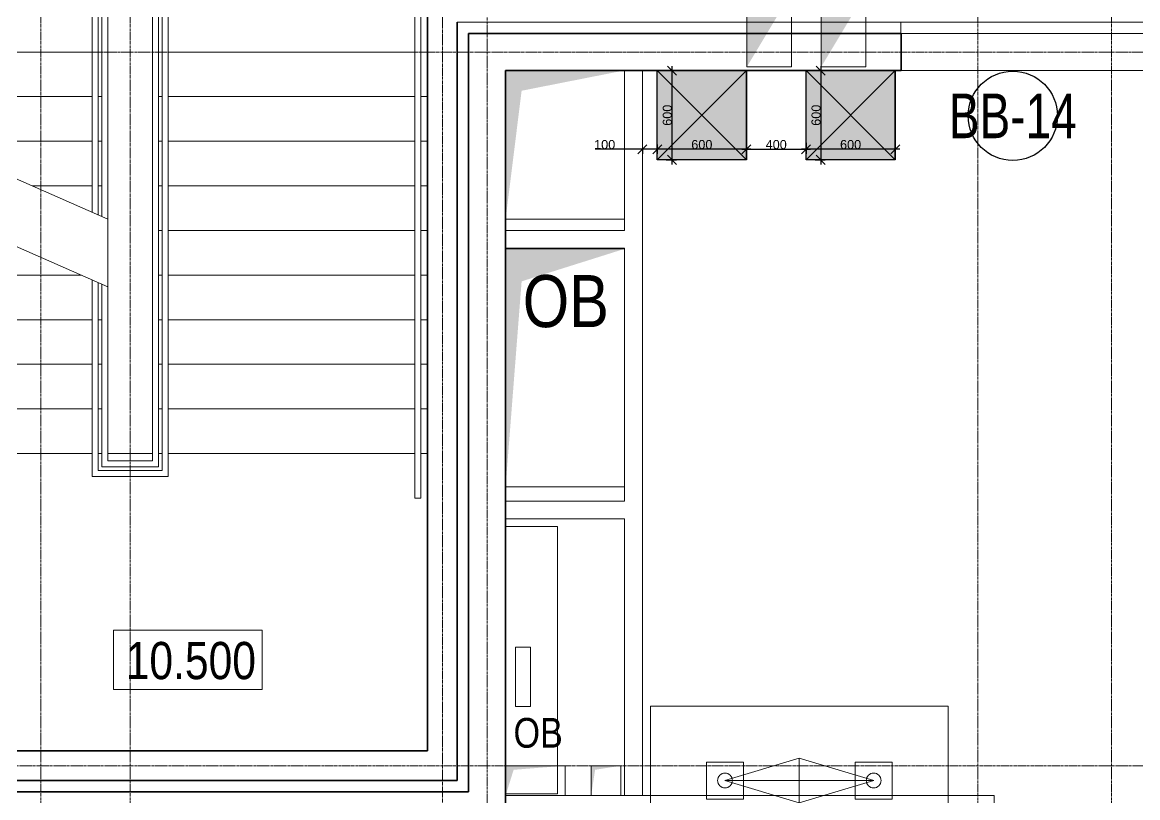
# Model space of a CAD drawing. Header units: millimetres. Extents: x -65509 to 912790, y 446 to 713294.
# Drawn here: x 485476 to 492976, y 570268 to 575483 of the extents above; entities that cross this region are included whole.
import ezdxf
from ezdxf.enums import TextEntityAlignment as Align

# ---------------------------------------------------------------- set-up
doc = ezdxf.new("R2010")
doc.units = ezdxf.units.MM
doc.linetypes.add('CENTER2', pattern=[28.575, 19.05, -3.175, 3.175, -3.175])
doc.layers.get('Defpoints').update_dxf_attribs({"color": 250})
for name, color, linetype, lineweight in [('_Оборудование СС', 250, 'Continuous', 25), ('АР_Витраж марка', 250, 'Continuous', 9), ('АР_Отверстия', 250, 'Continuous', 9), ('АР_Отметка', 250, 'Continuous', 13), ('АР_Проем', 250, 'Continuous', 0), ('АР_Стены ЖБ', 250, 'Continuous', 35), ('АР_Стены кирпич', 250, 'Continuous', 20), ('АР_Стены ПЕНОблок', 250, 'Continuous', 20), ('АР_Стены_дефшов', 250, 'Continuous', 0), ('АР_Ф_ЛК', 250, 'Continuous', 5), ('ВК_Шахты', 250, 'Continuous', 9), ('ОВ_коллекторы', 250, 'Continuous', 25), ('ОВ_Отопление', 250, 'Continuous', 5), ('ОВ_Шахты', 250, 'Continuous', 5), ('РД_Воронки с кровли', 250, 'Continuous', 18), ('РД_Оси_100', 250, 'Continuous', 0)]:
    doc.layers.add(name, color=color, linetype=linetype, lineweight=lineweight)
doc.layers.add('АР_Делит', color=250, linetype='Continuous', lineweight=0, plot=False)
doc.styles.add('Arial0', font='arial.ttf')
doc.styles.add('Arial_09', font='ARIALN.TTF', dxfattribs={"width": 0.9})
doc.styles.add('Arial_Narrow_08', font='ARIALN.TTF', dxfattribs={"width": 0.8})
doc.styles.add('ISOCPEUR_I_4', font='isocpeui.ttf', dxfattribs={"width": 0.9, "height": 350})
doc.styles.add('style1', font='ARIALN.TTF')
doc.dimstyles.new('ISOCPEUR_2_0_Черный_1', dxfattribs={"dimscale": 304.8, "dimtxt": 199.196235, "dimasz": 0.328084, "dimexe": 0.164042, "dimexo": 0.328084, "dimgap": 0, "dimtad": 1, "dimdec": 0, "dimrnd": 5, "dimzin": 0, "dimdsep": 46, "dimtxsty": 'ISOCPEUR_I_4', "dimblk1": 'OBLIQUE', "dimblk2": 'OBLIQUE', "dimsah": 1, "dimcen": 0.09, "dimdle": 0.328084, "dimazin": 0, "dimtfac": 1, "dimtdec": 4, "dimtix": 1, "dimtmove": 0, "dimatfit": 3, "dimfxl": 1, "dimtvp": 1, "dimtolj": 1, "dimtzin": 0, "dimarcsym": 2})

# ---------------------------------------------------------------- blocks, each defined once
blk = doc.blocks.new('otv')
at = {"linetype": 'Continuous'}
blk.add_lwpolyline([(0, -1), (0, 0), (1, 0), (1, -1)], close=True, dxfattribs=at)
blk.add_solid([(0, -1), (0, 0), (0.1346, -0.1366), (1, 0)], dxfattribs=at)
blk = doc.blocks.new('ЛК_4000х8500_2эт')
at = {"color": 5}
for points in [[(6300, 3915), (2100, 3915), (2100, 3955), (6600, 3955), (6600, 3915), (6300, 3915)], [(3928.6, 45), (2100, 45), (2100, 85), (3946.2, 85)], [(4401.1, 85), (6600, 85), (6600, 45), (4383.4, 45)]]:
    blk.add_lwpolyline(points, dxfattribs=at)
at = {"layer": 'АР_Делит'}
blk.add_lwpolyline([(-200, 4000), (8300, 4000), (8300, 0), (-200, 0)], close=True, dxfattribs=at)
at = {"layer": 'АР_Ф_ЛК', "color": 5}
for p, q in [((2400, 4000), (2400, 3955)), ((2700, 4000), (2700, 3955)), ((3000, 4000), (3000, 3955)), ((3300, 4000), (3300, 3955)), ((3600, 4000), (3600, 3955)), ((3900, 4000), (3900, 3955)), ((4200, 4000), (4200, 3955)), ((4500, 4000), (4500, 3955)), ((4800, 4000), (4800, 3955)), ((5100, 4000), (5100, 3955)), ((5400, 4000), (5400, 3955)), ((5700, 4000), (5700, 3955)), ((6000, 4000), (6000, 3955)), ((6300, 4000), (6300, 3955)), ((2400, 3915), (2400, 2255)), ((2700, 3915), (2700, 2255)), ((3000, 3915), (3000, 2255)), ((3300, 3915), (3300, 2255)), ((3600, 3915), (3600, 2255)), ((3900, 3915), (3900, 2255)), ((4200, 3915), (4200, 2255)), ((4500, 3915), (4500, 2255)), ((4800, 3915), (4800, 2255)), ((5100, 3915), (5100, 2255)), ((5400, 3915), (5400, 2255)), ((5700, 3915), (5700, 2255)), ((6000, 3915), (6000, 2255)), ((6300, 3915), (6300, 2255)), ((2400, 2215), (2400, 2190)), ((2700, 2215), (2700, 2190)), ((3000, 2215), (3000, 2190)), ((3300, 2215), (3300, 2190)), ((3600, 2215), (3600, 2190)), ((3900, 2215), (3900, 2190)), ((4200, 2215), (4200, 2190)), ((4500, 2215), (4500, 2190)), ((4800, 2215), (4800, 2190)), ((5100, 2215), (5100, 2190)), ((5400, 2215), (5400, 2190)), ((5700, 2215), (5700, 2190)), ((6000, 2215), (6000, 2190)), ((6300, 2215), (6300, 2190)), ((2400, 2150), (2400, 1850)), ((6300, 2150), (6300, 1850)), ((2400, 1810), (2400, 1785)), ((2700, 1810), (2700, 1785)), ((3000, 1810), (3000, 1785)), ((3300, 1810), (3300, 1785)), ((3600, 1810), (3600, 1785)), ((3900, 1810), (3900, 1785)), ((4200, 1810), (4200, 1785)), ((4500, 1810), (4500, 1785)), ((5400, 1810), (5400, 1785)), ((5700, 1810), (5700, 1785)), ((6000, 1810), (6000, 1785)), ((6300, 1810), (6300, 1785)), ((2400, 1745), (2400, 85)), ((2700, 1745), (2700, 85)), ((3000, 1745), (3000, 85)), ((3300, 1745), (3300, 85)), ((3600, 1745), (3600, 85)), ((3900, 1745), (3900, 85)), ((4200, 1745), (4200, 660.7)), ((4500, 1745), (4500, 1341.4)), ((5400, 1745), (5400, 85)), ((5700, 1745), (5700, 85)), ((6000, 1745), (6000, 85)), ((6300, 1745), (6300, 85)), ((5100, 1670.8), (5100, 85)), ((4800, 912.3), (4800, 85)), ((4500, 309.5), (4500, 85)), ((2400, 45), (2400, 0)), ((2700, 45), (2700, 0)), ((3000, 45), (3000, 0)), ((3300, 45), (3300, 0)), ((3600, 45), (3600, 0)), ((3900, 45), (3900, 0)), ((4500, 45), (4500, 0)), ((4800, 45), (4800, 0)), ((5100, 45), (5100, 0)), ((5400, 45), (5400, 0)), ((5700, 45), (5700, 0)), ((6000, 45), (6000, 0)), ((6300, 45), (6300, 0))]:
    blk.add_line(p, q, dxfattribs=at)
at = {"layer": 'АР_Ф_ЛК'}
for points in [[(6300, 3085, 0, 150, 0), (5833.8, 3085, 0, 0, 0), (2400, 3085, 0, 0, 0)], [(2400, 915, 0, 150, 0), (2866.2, 915, 0, 0, 0), (4200, 915, 0, 0, 0)], [(4921.5, 915, 0, 150, 0), (5387.8, 915, 0, 0, 0), (6300, 915, 0, 0, 0)]]:
    blk.add_lwpolyline(points, format="xyseb", dxfattribs=at)
at = {"layer": 'АР_Ф_ЛК', "color": 5}
for points in [[(4677.9, 1745), (2245, 1745), (2245, 2255), (6455, 2255), (6455, 1745), (5132.7, 1745)], [(4695.5, 1785), (2285, 1785), (2285, 2215), (6415, 2215), (6415, 1785), (5150.3, 1785)], [(4706.5, 1810), (2310, 1810), (2310, 2190), (6390, 2190), (6390, 1810), (5161.3, 1810)]]:
    blk.add_lwpolyline(points, dxfattribs=at)
for points in [[(2350, 2150), (6350, 2150), (6350, 1850), (2350, 1850)], [(2400, 2150), (6300, 2150), (6300, 1850), (2400, 1850)]]:
    blk.add_lwpolyline(points, close=True, dxfattribs=at)
at = {"layer": 'АР_Ф_ЛК', "lineweight": 0}
for points in [[(4724.2, 1850), (4366.9, 1039.4), (4459.5, 862), (4173.5, 988), (4266.1, 810.6), (3908.8, 0)], [(5179, 1850), (4821.7, 1039.4), (4914.3, 862), (4628.3, 988), (4720.9, 810.6), (4363.6, 0)]]:
    blk.add_lwpolyline(points, dxfattribs=at)
blk = doc.blocks.new('otv_в_стене')
at = {"linetype": 'Continuous'}
blk.add_lwpolyline([(0, -1), (0, 0), (1, 0), (1, -1)], close=True, dxfattribs=at)
blk.add_solid([(0, -1), (0, 0), (0.5, -0.5), (1, 0)], dxfattribs=at)
blk = doc.blocks.new('Отметка_план')
at = {"color": 7}
blk.add_lwpolyline([(0, 0), (10, 0), (10, 4), (0, 4)], close=True, dxfattribs=at)
at = {"style": 'Arial_Narrow_08', "width": 0.8}
blk.add_attdef('OTMG', text='', height=2.5, dxfattribs=at).set_placement((9.062, 0.702), align=Align.RIGHT)
blk = doc.blocks.new('СОШ_2200_АР_ОСИ_М100_28.05.24')
at = {"layer": 'РД_Оси_100', "linetype": 'CENTER2'}
for p, q in [((96000, -6155), (96000, 139938.679)), ((102300, -6155), (102300, 139938.679)), ((90799.446, 69000), (117755, 69000))]:
    blk.add_line(p, q, dxfattribs=at)
for points in [[(96600, -6155), (96600, 139938.679)], [(98700, -6194.98), (98700, 139538.679), (98550, 139938.679)], [(99000, -6195.83), (99000, 139538.679), (99150, 139938.679)], [(103200, -6155), (103200, 139938.679)], [(94200, 69000), (119410, 69000), (119910, 68850)], [(94200, 64200), (119410, 64200), (119910, 64350)]]:
    blk.add_lwpolyline(points, dxfattribs=at)
blk = doc.blocks.new('*U23')
at = {"ltscale": 100, "true_color": 0xffffff}
h = blk.add_hatch(color=7, dxfattribs=at)
h.paths.add_polyline_path([(-300, 300), (-300, -300), (0, 0)])
h.paths.add_polyline_path([(0, 0), (300, 300), (-300, 300)])
h.paths.add_polyline_path([(300, 300), (0, 0), (300, -300)])
h.paths.add_polyline_path([(300, -300), (0, 0), (-300, -300)])
at = {"ltscale": 100}
blk.add_lwpolyline([(-300, 300), (300, 300), (300, -300), (-300, -300), (-300, 300), (300, -300), (300, 300), (-300, -300)], dxfattribs=at)
blk = doc.blocks.new('_Oblique')
at = {"color": 0, "linetype": 'ByBlock', "lineweight": -2}
blk.add_line((-0.5, -0.5), (0.5, 0.5), dxfattribs=at)
blk = doc.blocks.new('*D25')
at = {"layer": '_Оборудование СС', "color": 0, "lineweight": -2, "transparency": 16777216}
for p, q in [((-230983.8, 47460.6), (-230983.8, 47358.7)), ((-230953.3, 47389.2), (-231614.3, 47389.2)), ((-231583.8, 47359.7), (-231583.8, 47358.7))]:
    blk.add_line(p, q, dxfattribs=at)
at = {"layer": 'Defpoints', "color": 0, "transparency": 16777216}
for p in [(-230983.8, 47521.5), (-231583.8, 47420.6), (-231583.8, 47389.2)]:
    blk.add_point(p, dxfattribs=at)
at = {"layer": '_Оборудование СС', "color": 0, "lineweight": -2, "transparency": 16777216, "xscale": 60.96000000000001, "yscale": 60.96000000000001, "zscale": 60.96000000000001, "rotation": 180}
blk.add_blockref('_Oblique', (-231583.8, 47389.2), dxfattribs=at)
at = {"layer": '_Оборудование СС', "color": 0, "lineweight": -2, "transparency": 16777216, "xscale": 60.96000000000001, "yscale": 60.96000000000001, "zscale": 60.96000000000001}
blk.add_blockref('_Oblique', (-230983.8, 47389.2), dxfattribs=at)
at = {"layer": '_Оборудование СС', "color": 0, "transparency": 16777216, "insert": (-231283.8, 47420.3), "char_height": 60.96, "attachment_point": 5, "style": 'Arial0'}
blk.add_mtext('\\A1;600', dxfattribs=at)
blk = doc.blocks.new('*D26')
at = {"layer": '_Оборудование СС', "color": 0, "lineweight": -2, "transparency": 16777216}
for p, q in [((-231484.8, 47948.3), (-231484.8, 47287.4)), ((-231479.7, 47917.8), (-231454.4, 47917.8)), ((-231522.8, 47317.8), (-231454.4, 47317.8))]:
    blk.add_line(p, q, dxfattribs=at)
at = {"layer": 'Defpoints', "color": 0, "transparency": 16777216}
for p in [(-231540.7, 47917.8), (-231583.8, 47317.8), (-231484.8, 47317.8)]:
    blk.add_point(p, dxfattribs=at)
at = {"layer": '_Оборудование СС', "color": 0, "lineweight": -2, "transparency": 16777216, "xscale": 60.96000000000001, "yscale": 60.96000000000001, "zscale": 60.96000000000001}
for p, rotation in [((-231484.8, 47917.8), 90), ((-231484.8, 47317.8), 270)]:
    blk.add_blockref('_Oblique', p, dxfattribs=dict(at, rotation=rotation))
at = {"layer": '_Оборудование СС', "color": 0, "transparency": 16777216, "insert": (-231516, 47617.8), "char_height": 60.96, "attachment_point": 5, "rotation": 90, "style": 'Arial0'}
blk.add_mtext('\\A1;600', dxfattribs=at)
blk = doc.blocks.new('*D813')
at = {"layer": '_Оборудование СС', "color": 0, "lineweight": -2, "transparency": 16777216}
for p, q in [((489645.9, 574629.7), (489327.7, 574629.7)), ((489745.4, 574629.7), (489615.4, 574629.7)), ((489645.9, 574635.8), (489645.9, 574599.2)), ((489745.4, 574662.2), (489745.4, 574599.2))]:
    blk.add_line(p, q, dxfattribs=at)
at = {"layer": 'Defpoints', "color": 0, "lineweight": 25, "transparency": 16777216}
for p in [(489645.9, 574696.8), (489745.4, 574723.1), (489745.4, 574629.7)]:
    blk.add_point(p, dxfattribs=at)
at = {"layer": '_Оборудование СС', "color": 0, "lineweight": -2, "transparency": 16777216, "xscale": 60.96000000000001, "yscale": 60.96000000000001, "zscale": 60.96000000000001, "rotation": 180}
blk.add_blockref('_Oblique', (489645.9, 574629.7), dxfattribs=at)
at = {"layer": '_Оборудование СС', "color": 0, "lineweight": -2, "transparency": 16777216, "xscale": 60.96000000000001, "yscale": 60.96000000000001, "zscale": 60.96000000000001}
blk.add_blockref('_Oblique', (489745.4, 574629.7), dxfattribs=at)
at = {"layer": '_Оборудование СС', "color": 0, "transparency": 16777216, "insert": (489392, 574660.8), "char_height": 60.96, "attachment_point": 5, "style": 'Arial0'}
blk.add_mtext('\\A1;100', dxfattribs=at)
blk = doc.blocks.new('*D814')
at = {"layer": '_Оборудование СС', "color": 0, "lineweight": -2, "transparency": 16777216}
for p, q in [((490345.4, 574700.1), (490345.4, 574599.2)), ((490314.9, 574629.7), (490776.4, 574629.7)), ((490745.9, 574672.6), (490745.9, 574599.2))]:
    blk.add_line(p, q, dxfattribs=at)
at = {"layer": 'Defpoints', "color": 0, "lineweight": 25, "transparency": 16777216}
for p in [(490345.4, 574761.1), (490745.9, 574733.6), (490745.9, 574629.7)]:
    blk.add_point(p, dxfattribs=at)
at = {"layer": '_Оборудование СС', "color": 0, "lineweight": -2, "transparency": 16777216, "xscale": 60.96000000000001, "yscale": 60.96000000000001, "zscale": 60.96000000000001, "rotation": 180}
blk.add_blockref('_Oblique', (490345.4, 574629.7), dxfattribs=at)
at = {"layer": '_Оборудование СС', "color": 0, "lineweight": -2, "transparency": 16777216, "xscale": 60.96000000000001, "yscale": 60.96000000000001, "zscale": 60.96000000000001}
blk.add_blockref('_Oblique', (490745.9, 574629.7), dxfattribs=at)
at = {"layer": '_Оборудование СС', "color": 0, "transparency": 16777216, "insert": (490545.6, 574660.8), "char_height": 60.96, "attachment_point": 5, "style": 'Arial0'}
blk.add_mtext('\\A1;400', dxfattribs=at)
blk = doc.blocks.new('A$Cd58bfb5e')
at = {"layer": 'РД_Воронки с кровли', "lineweight": 0, "ltscale": 2}
for p, q in [((-500, -0.3), (0, 149.7)), ((0, -150.3), (0, 149.8)), ((0, 149.7), (500, 0.3)), ((500, 0.3), (-500, -0.3)), ((500, 0.3), (0, -150.3)), ((0, -150.3), (-500, -0.3))]:
    blk.add_line(p, q, dxfattribs=at)
at = {"layer": 'РД_Воронки с кровли'}
for points in [[(1000, 500.3), (1000, -499.7), (-1000, -500.3), (-1000, 499.7)], [(625, -125.3), (625, 124.7), (375, 124.7), (375, -125.3)]]:
    blk.add_lwpolyline(points, close=True, dxfattribs=at)
at = {"layer": 'РД_Воронки с кровли', "linetype": 'Continuous', "lineweight": 0}
blk.add_lwpolyline([(-625, -125.3), (-375, -125.3), (-375, 124.7), (-625, 124.7)], close=True, dxfattribs=at)
at = {"layer": 'РД_Воронки с кровли', "lineweight": 0}
for centre in [(-500, 0.3), (500, 0.3)]:
    blk.add_circle(centre, 50, dxfattribs=at)
blk = doc.blocks.new('воронки с кровли')
at = {"layer": 'РД_Воронки с кровли', "lineweight": 70}
blk.add_blockref('A$Cd58bfb5e', (-130350.8, 256373.2), dxfattribs=at)
blk = doc.blocks.new('МаркаВитража1')
at = {"layer": 'Defpoints'}
blk.add_circle((0, 0), 3, dxfattribs=at)
at = {"color": 0, "linetype": 'ByBlock', "lineweight": -2, "style": 'Arial_09', "width": 0.9}
blk.add_attdef('АР-ОКНО:НАИМЕНОВАНИЕ', text='', height=3, dxfattribs=at).set_placement((0, 0), align=Align.MIDDLE)
blk = doc.blocks.new('0589ш')
at = {"layer": '_Оборудование СС', "color": 5}
blk.add_blockref('*U23', (-231283.8, 47617.8), dxfattribs=at)
dim = blk.add_linear_dim(base=(-231484.8, 47317.8), p1=(-231540.7, 47917.8), p2=(-231583.8, 47317.8), angle=90, dimstyle='ISOCPEUR_2_0_Черный_1', override={"dimtxt": 0.2, "dimasz": 0.2, "dimexe": 0.1, "dimexo": 0.2, "dimpost": '<>', "dimtxsty": 'Arial0', "dimdle": 0.1, "dimfxl": 6000}, dxfattribs=at)
dim.commit()
dim.dimension.update_dxf_attribs({"geometry": '*D26', "text_midpoint": (-231516, 47617.8)})
dim = blk.add_linear_dim(base=(-231583.8, 47389.2), p1=(-230983.8, 47521.5), p2=(-231583.8, 47420.6), dimstyle='ISOCPEUR_2_0_Черный_1', override={"dimtxt": 0.2, "dimasz": 0.2, "dimexe": 0.1, "dimexo": 0.2, "dimpost": '<>', "dimtxsty": 'Arial0', "dimdle": 0.1, "dimfxl": 6000}, dxfattribs=at)
dim.commit()
dim.dimension.update_dxf_attribs({"geometry": '*D25', "text_midpoint": (-231283.8, 47420.3)})

msp = doc.modelspace()

# ---------------------------------------------------------------- linework, layer by layer
at = {"layer": 'АР_Делит'}
msp.add_lwpolyline([(488725.882, 570293.318), (488725.882, 572093.318), (489075.882, 572093.318), (489075.882, 570293.318)], close=True, dxfattribs=at)
at = {"layer": 'АР_Проем', "linetype": 'Continuous', "lineweight": 0}
for p, q in [((491385.055, 575408.318), (493385.055, 575408.318)), ((491385.055, 575158.318), (493385.055, 575158.318))]:
    msp.add_line(p, q, dxfattribs=at)
at = {"layer": 'АР_Стены ЖБ', "linetype": 'Continuous', "lineweight": 35}
for p, q in [((488200.882, 575683.318), (488200.882, 570583.318)), ((488400.882, 570383.318), (488400.882, 575483.318)), ((491385.055, 575408.318), (488475.882, 575408.318)), ((488475.882, 575408.318), (488475.882, 570308.318)), ((491385.055, 575158.318), (491385.055, 575408.318)), ((488725.882, 575158.318), (491385.055, 575158.318)), ((488725.882, 570058.318), (488725.882, 575158.318)), ((488200.882, 570583.318), (484200.882, 570583.318)), ((484000.882, 570383.318), (488400.882, 570383.318)), ((488475.882, 570308.318), (484000.882, 570308.318))]:
    msp.add_line(p, q, dxfattribs=at)
at = {"layer": 'АР_Стены кирпич', "linetype": 'Continuous', "lineweight": 20}
for p, q in [((489645.882, 575159.653), (489525.882, 575159.653)), ((489525.882, 575159.653), (489525.882, 574083.576)), ((489645.882, 570283.318), (489645.882, 575159.653)), ((489525.882, 574083.576), (488725.882, 574083.576)), ((488725.882, 574083.576), (488725.882, 573963.576)), ((488725.882, 573963.576), (489525.882, 573963.576)), ((489525.882, 573963.576), (489525.882, 572263.653)), ((489525.882, 572263.653), (488725.882, 572263.653)), ((488725.882, 572263.653), (488725.882, 572143.653)), ((488725.882, 572143.653), (489525.882, 572143.653)), ((489525.882, 572143.653), (489525.882, 570283.318)), ((489525.882, 570283.318), (489645.882, 570283.318))]:
    msp.add_line(p, q, dxfattribs=at)
at = {"layer": 'АР_Стены ПЕНОблок', "linetype": 'Continuous', "lineweight": 20}
for p, q in [((488725.882, 570283.318), (488725.882, 570083.318)), ((492010.882, 570283.318), (488725.882, 570283.318)), ((492010.882, 570083.318), (492010.882, 570283.318))]:
    msp.add_line(p, q, dxfattribs=at)
at = {"layer": 'АР_Стены_дефшов', "linetype": 'Continuous', "lineweight": 0}
for p, q in [((491383.056, 575483.294), (488400.882, 575483.28)), ((488400.882, 575483.28), (488400.882, 570383.318)), ((491383.056, 575483.294), (493383.056, 575483.304)), ((491383.056, 575408.257), (491383.056, 575483.294)), ((488475.882, 575408.243), (491383.056, 575408.257)), ((488475.882, 570308.318), (488475.882, 575408.243)), ((491383.056, 575408.257), (493383.056, 575408.266)), ((488400.882, 570383.318), (484000.882, 570383.318)), ((484000.882, 570308.318), (488475.882, 570308.318))]:
    msp.add_line(p, q, dxfattribs=at)
at = {"layer": 'ОВ_коллекторы', "lineweight": 5}
msp.add_lwpolyline([(488792.143, 571281.729), (488892.143, 571281.729), (488892.143, 570881.729), (488792.143, 570881.729)], close=True, dxfattribs=at)

# ---------------------------------------------------------------- block references
at = {"layer": '_Оборудование СС'}
for p in [(721329.157, 527240.487), (722329.657, 527240.487)]:
    msp.add_blockref('0589ш', p, dxfattribs=at)
at = {"layer": 'АР_Витраж марка', "linetype": 'Continuous', "lineweight": 9, "xscale": 100, "yscale": 100, "zscale": 100}
msp.add_blockref('МаркаВитража1', (492136.402, 574854.062), dxfattribs=at).add_auto_attribs({'АР-ОКНО:НАИМЕНОВАНИЕ': 'ВВ-14'})
at = {"layer": 'АР_Отверстия', "xscale": 300, "yscale": 500}
for p in [(490347.737, 575683.318), (490847.737, 575683.318)]:
    msp.add_blockref('otv_в_стене', p, dxfattribs=at)
at = {"layer": 'АР_Отметка'}
ref = msp.add_blockref('Отметка_план', (486089.698, 570995.754), dxfattribs=dict(at, xscale=100, yscale=100, zscale=100))
ref.add_attrib('OTMG', '10.500', dxfattribs={"layer": '0', "color": 0, "height": 250, "style": 'style1'}).set_placement((487047.116, 571315.57), align=Align.TOP_RIGHT)
at = {"layer": 'АР_Ф_ЛК', "rotation": 270}
msp.add_blockref('ЛК_4000х8500_2эт', (484200.882, 578883.318), dxfattribs=at)
at = {"layer": 'ВК_Шахты', "xscale": 200, "yscale": 200}
msp.add_blockref('otv', (489300.882, 570483.318), dxfattribs=at)
at = {"layer": 'ОВ_Отопление', "xscale": 400, "yscale": 200}
msp.add_blockref('otv', (488725.882, 570483.318), dxfattribs=at)
at = {"layer": 'ОВ_Шахты', "xscale": 800}
for p, yscale in [((488725.882, 575159.653), 1000), ((488725.882, 573959.653), 1600)]:
    msp.add_blockref('otv', p, dxfattribs=dict(at, yscale=yscale))
at = {"layer": 'РД_Воронки с кровли', "lineweight": 0}
msp.add_blockref('воронки с кровли', (621051.707, 314010.479), dxfattribs=at)
at = {"layer": 'РД_Оси_100'}
msp.add_blockref('СОШ_2200_АР_ОСИ_М100_28.05.24', (389600.882, 506283.318), dxfattribs=at)

# ---------------------------------------------------------------- texts
at = {"layer": 'ОВ_Отопление', "insert": (488944.676, 570703.25), "char_height": 200, "width": 590.00022, "attachment_point": 5, "style": 'style1'}
msp.add_mtext('ОВ', dxfattribs=at)
at = {"layer": 'ОВ_Шахты', "insert": (489130.882, 573605.653), "char_height": 350, "width": 800, "attachment_point": 5, "style": 'style1'}
msp.add_mtext('ОВ', dxfattribs=at)

# ---------------------------------------------------------------- dimensions: what is measured, and where the dimension line sits
at = {"layer": '_Оборудование СС'}
dim = msp.add_linear_dim(base=(490745.88203273, 574629.704907117), p1=(490345.38203273, 574761.066959801), p2=(490745.88203273, 574733.588609092), dimstyle='ISOCPEUR_2_0_Черный_1', override={"dimtxt": 0.2, "dimasz": 0.2, "dimexe": 0.1, "dimexo": 0.2, "dimpost": '<>', "dimtxsty": 'Arial0', "dimdle": 0.1, "dimfxl": 6000}, dxfattribs=at)
dim.commit()
dim.dimension.update_dxf_attribs({"geometry": '*D814', "text_midpoint": (490545.63203273, 574660.829436449)})
dim = msp.add_linear_dim(base=(489745.38203273, 574629.704907117), p1=(489645.88203273, 574696.754797613), p2=(489745.38203273, 574723.133058757), dimstyle='ISOCPEUR_2_0_Черный_1', override={"dimtxt": 0.2, "dimasz": 0.2, "dimexe": 0.1, "dimexo": 0.2, "dimpost": '<>', "dimtxsty": 'Arial0', "dimdle": 0.1, "dimfxl": 6000}, dxfattribs=at)
dim.commit()
dim.dimension.update_dxf_attribs({"geometry": '*D813', "text_midpoint": (489392.021562093, 574629.704907117), "dimtype": 160})

doc.saveas('drawing.dxf')
